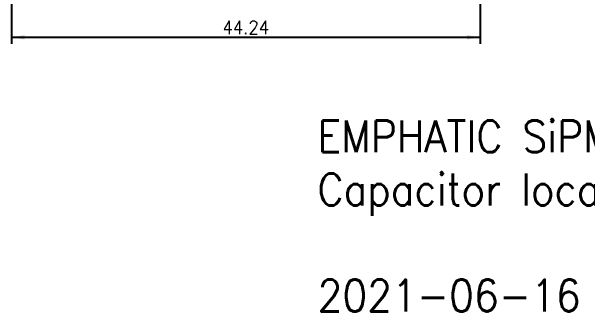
# Model space of a CAD drawing. Extents: x 108 to 221, y -158 to -75.
# Drawn here: x 124.7 to 179.1, y -158.1 to -129.9 of the extents above; entities that cross this region are included whole.
import ezdxf
from ezdxf.enums import TextEntityAlignment as Align

# ---------------------------------------------------------------- set-up
doc = ezdxf.new("R2010")
doc.units = 0
doc.layers.add('DIM', color=5, linetype='CONTINUOUS')
doc.styles.get("Standard").update_dxf_attribs({"font": 'STANDARD'})

# ---------------------------------------------------------------- blocks, each defined once
blk = doc.blocks.new('*D4')
at = {"layer": 'DIM', "color": 0, "linetype": 'BYBLOCK'}
for p, q in [((168.94, -112.943), (168.94, -132.928)), ((124.7, -125.713), (124.7, -132.928)), ((124.7, -132.303), (168.94, -132.303))]:
    blk.add_line(p, q, dxfattribs=at)
for points in [[(124.7, -132.303), (125.95, -132.094), (125.95, -132.511)], [(168.94, -132.303), (167.69, -132.511), (167.69, -132.094)]]:
    blk.add_solid(points, dxfattribs=at)
at = {"layer": 'DIM', "color": 0, "linetype": 'CONTINUOUS'}
blk.add_text('44.24', height=1.25, dxfattribs=at).set_placement((146.82, -131.365), align=Align.MIDDLE_CENTER)

msp = doc.modelspace()

# ---------------------------------------------------------------- block references
at = {"layer": 'DIM'}
msp.add_blockref('*D4', (0, 0), dxfattribs=at)

# ---------------------------------------------------------------- texts
for s, p in [('EMPHATIC SiPM Board', (153.597309, -140.142557)), ('Capacitor locations', (153.597309, -145.142557)), ('2021-06-16', (153.597309, -155.142557))]:
    msp.add_text(s, height=3, dxfattribs=at).set_placement(p, align=Align.TOP_LEFT)

doc.saveas('drawing.dxf')
